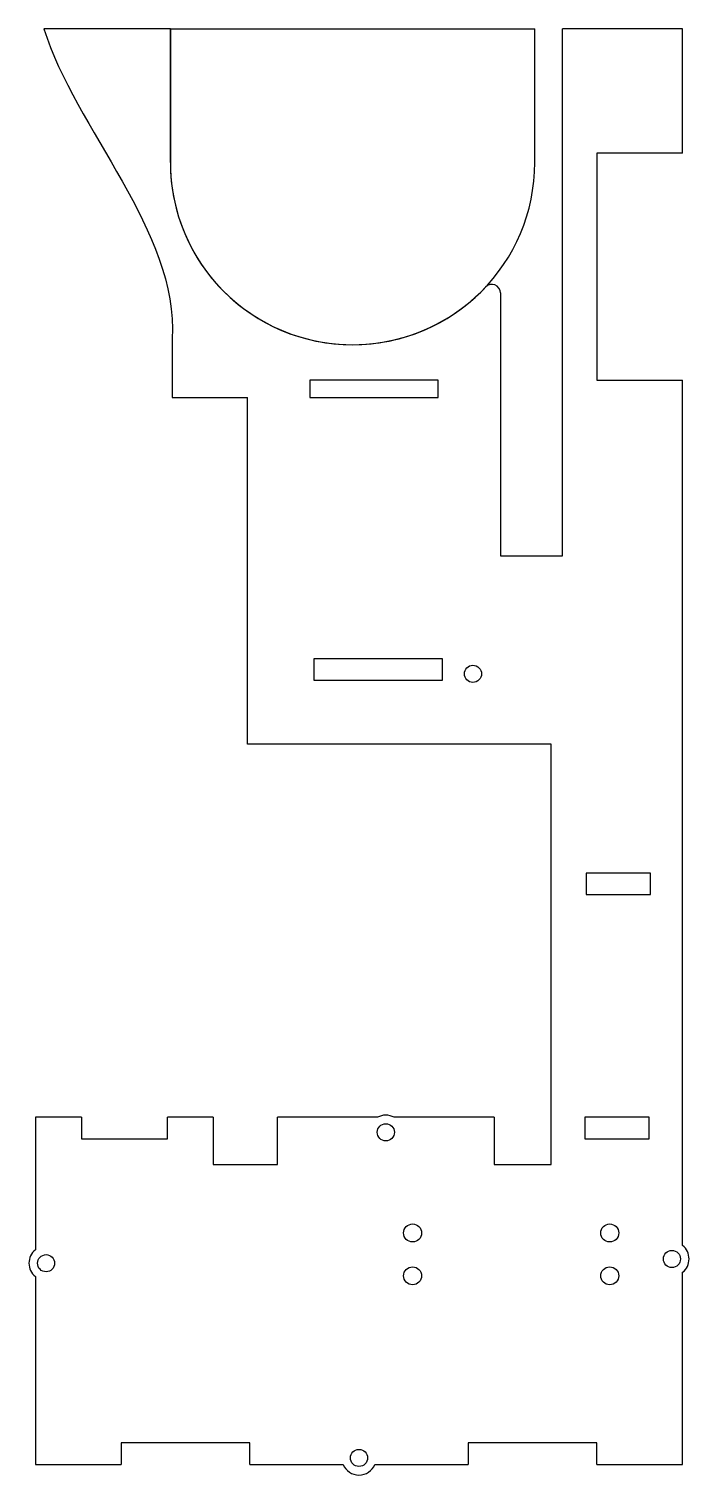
# Model space of a CAD drawing. Header units: millimetres. Extents: x -77 to 77, y -129 to 208.
import ezdxf

# ---------------------------------------------------------------- set-up
doc = ezdxf.new("R2010")
doc.units = ezdxf.units.MM

msp = doc.modelspace()

# ---------------------------------------------------------------- linework, layer by layer
at = {"color": 7, "linetype": 'Continuous', "lineweight": 25}
for p, q in [((-44, 208.5), (-73.5, 208.5)), ((-44, 208.5), (-44, 177.3)), ((47.5, 85.5), (47.5, 208.5)), ((75.5, 208.5), (47.5, 208.5)), ((75.5, 179.5), (75.5, 208.5)), ((75.5, 179.5), (55.5, 179.5)), ((55.5, 179.5), (55.5, 126.5)), ((32.99, 146.89), (32.99, 85.5)), ((-43.56, 136.2), (-43.56, 122.5)), ((-11.5, 126.5), (-11.5, 122.5)), ((18.5, 126.5), (-11.5, 126.5)), ((18.5, 122.5), (18.5, 126.5)), ((55.5, 126.5), (75.5, 126.5)), ((75.5, -75.44), (75.5, 126.5)), ((-43.56, 122.5), (-26.01, 122.5)), ((-26.01, 41.55), (-26.01, 122.5)), ((-11.5, 122.5), (18.5, 122.5)), ((32.99, 85.5), (47.5, 85.5)), ((19.5, 61.5), (-10.5, 61.5)), ((-10.5, 61.5), (-10.5, 56.5)), ((19.5, 56.5), (19.5, 61.5)), ((-10.5, 56.5), (19.5, 56.5)), ((44.85, 41.55), (-26.01, 41.55)), ((44.85, -56.5), (44.85, 41.55)), ((68, 11.5), (53, 11.5)), ((53, 11.5), (53, 6.5)), ((68, 6.5), (68, 11.5)), ((53, 6.5), (68, 6.5)), ((-64.75, -45.5), (-75.5, -45.5)), ((-75.5, -45.5), (-75.5, -76.44)), ((-64.75, -45.5), (-64.75, -50.5)), ((-44.65, -50.5), (-44.65, -45.5)), ((-34, -45.5), (-44.65, -45.5)), ((-34, -45.5), (-34, -56.5)), ((-19, -56.5), (-19, -45.5)), ((4.31, -45.5), (-19, -45.5)), ((31.5, -45.5), (8.19, -45.5)), ((31.5, -45.5), (31.5, -56.5)), ((67.67, -45.5), (52.67, -45.5)), ((52.67, -45.5), (52.67, -50.5)), ((67.67, -50.5), (67.67, -45.5)), ((-64.75, -50.5), (-44.65, -50.5)), ((52.67, -50.5), (67.67, -50.5)), ((-34, -56.5), (-19, -56.5)), ((31.5, -56.5), (44.85, -56.5)), ((-75.5, -82.68), (-75.5, -126.5)), ((75.5, -126.5), (75.5, -81.68)), ((-25.5, -121.5), (-55.5, -121.5)), ((-55.5, -121.5), (-55.5, -126.5)), ((-25.5, -126.5), (-25.5, -121.5)), ((55.5, -121.5), (25.5, -121.5)), ((25.5, -121.5), (25.5, -126.5)), ((55.5, -126.5), (55.5, -121.5)), ((-75.5, -126.5), (-55.5, -126.5)), ((-25.5, -126.5), (-3.71, -126.5)), ((3.71, -126.5), (25.5, -126.5)), ((55.5, -126.5), (75.5, -126.5))]:
    msp.add_line(p, q, dxfattribs=at)
at = {"color": 7, "linetype": 'Continuous'}
for p, q in [((-44, 177.3), (-44, 208.5)), ((-44, 208.5), (41, 208.5)), ((41, 177.3), (41, 208.5))]:
    msp.add_line(p, q, dxfattribs=at)
at = {"color": 7, "linetype": 'Continuous', "lineweight": 25}
for centre, radius in [((26.58, 58), 2), ((6.25, -49), 2), ((12.5, -72.5), 2.1), ((58.5, -72.5), 2.1), ((-73, -79.56), 2), ((73, -78.56), 2), ((12.5, -82.5), 2.1), ((58.5, -82.5), 2.1), ((0, -125), 2)]:
    msp.add_circle(centre, radius, dxfattribs=at)
at = {"color": 7, "linetype": 'Continuous'}
msp.add_arc((-1.5, 177.3), 42.5, 180, 0, dxfattribs=at)
at = {"color": 7, "linetype": 'Continuous', "lineweight": 25}
for centre, radius, start, end in [((-1.5, 177.3), 42.5, 180, 316.8893), ((30.99, 146.89), 2, 0, 136.8893), ((6.25, -49), 4, 61.045, 118.955), ((-73, -79.56), 4, 128.6822, 231.3178), ((73, -78.56), 4, 308.6822, 51.3178), ((0, -125), 4, 202.0243, 337.9757)]:
    msp.add_arc(centre, radius, start, end, dxfattribs=at)
msp.add_open_spline([(-73.5, 208.5), (-66.27, 185.25), (-42.07, 161.19), (-43.56, 136.2)], degree=3, dxfattribs=at)

doc.saveas('drawing.dxf')
